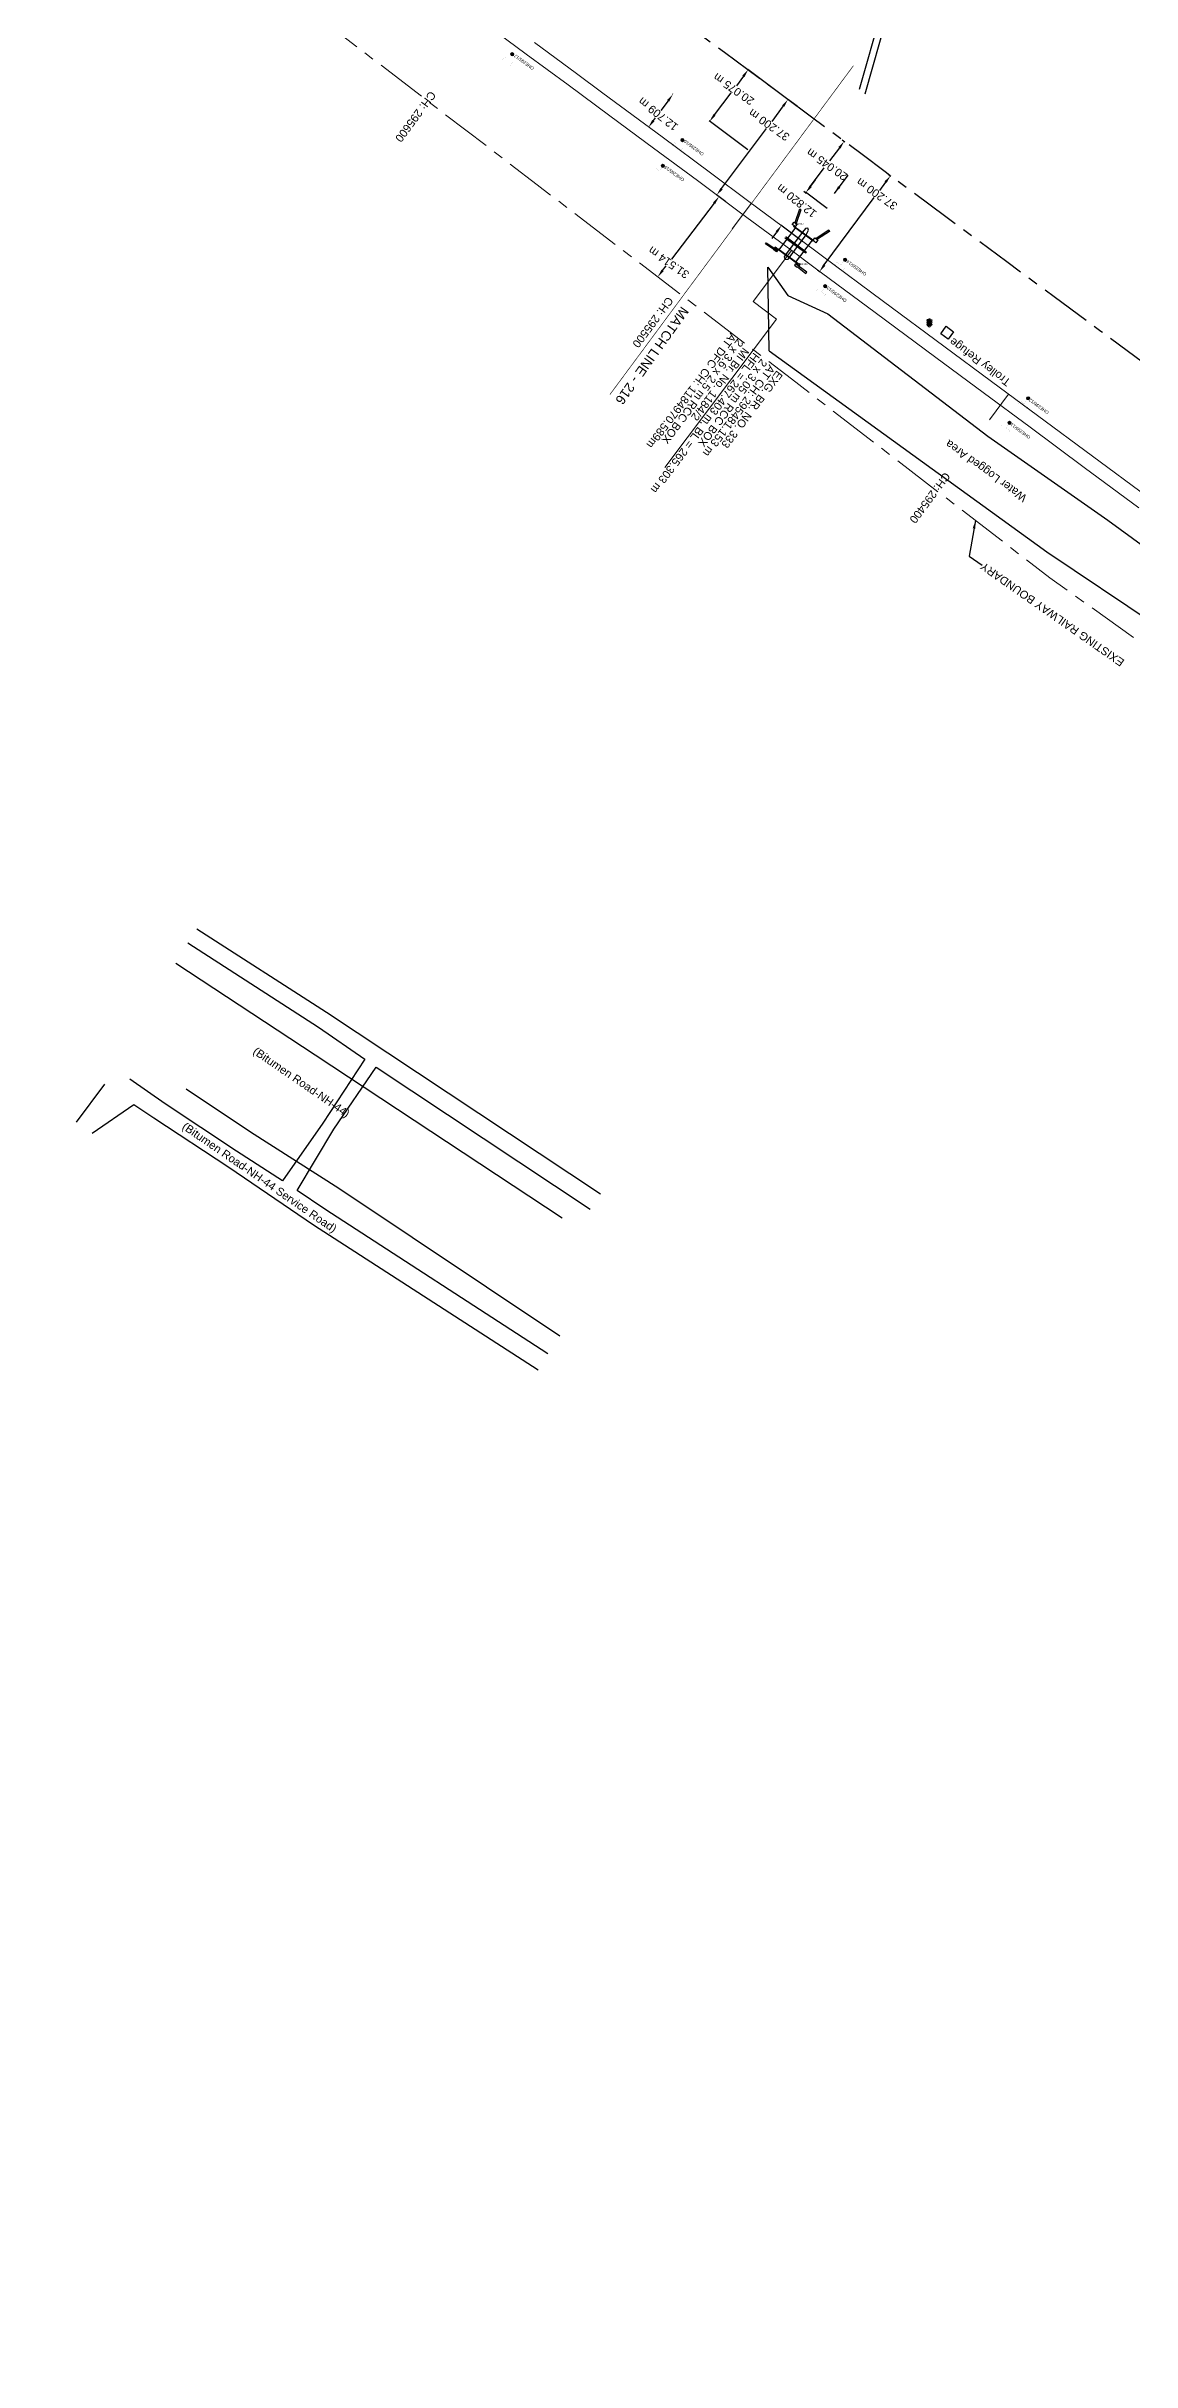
# Model space of a CAD drawing. Header units: metres. Extents: x 646303 to 662875, y 3366650 to 3378730.
# Drawn here: x 648197 to 648536, y 3376449 to 3377172 of the extents above; entities that cross this region are included whole.
import ezdxf
from ezdxf.enums import TextEntityAlignment as Align

# ---------------------------------------------------------------- set-up
doc = ezdxf.new("R2010")
doc.units = ezdxf.units.M
doc.header["$MEASUREMENT"] = 0
doc.header["$PDMODE"] = 3
doc.header["$PDSIZE"] = 0.5
doc.linetypes.add('CENTER', pattern=[50.8, 31.75, -6.35, 6.35, -6.35])
doc.linetypes.add('PHANTOM2', pattern=[1.25, 0.625, -0.125, 0.125, -0.125, 0.125, -0.125])
for name, color, linetype, lineweight in [('BOUNDARY DIMENTION', 10, 'Continuous', 0), ('BRIDGE DETAILS PLAN', 7, 'Continuous', 0), ('CANAL BOTTOM', 5, 'Continuous', 0), ('Existing Chainage', 7, 'Continuous', 0), ('Existing IR Track', 143, 'Continuous', 0), ('Existing Railway Boundary', 7, 'CENTER', 0), ('OHE MAST', 8, 'Continuous', 0), ('OHE MAST TEXT', 8, 'Continuous', 0)]:
    doc.layers.add(name, color=color, linetype=linetype, lineweight=lineweight)
for name, color, linetype in [('BRIDGE_PARAPET', 7, 'Continuous'), ('CART_TRACK', 34, 'Continuous'), ('CULVERT_PARAPET', 7, 'Continuous'), ('DFCC Boundary', 6, 'CENTER'), ('Dimension', 10, 'Continuous'), ('MATCH LINE', 7, 'Continuous'), ('PIER_OR_ABUTMENT', 7, 'Continuous'), ('RETAINING_WALL', 7, 'Continuous'), ('SFL_SOFFIT_LVL', 251, 'Continuous'), ('SIGN_BOARD', 251, 'Continuous'), ('SUB_ROAD_EDGE', 34, 'Continuous'), ('TOPO_TEXT', 251, 'Continuous'), ('TROLLEY_STAND', 7, 'Continuous'), ('WATER_LOGGED_AREA', 5, 'Continuous'), ('WING_WALL', 7, 'Continuous')]:
    doc.layers.add(name, color=color, linetype=linetype)
doc.styles.get("Standard").update_dxf_attribs({"font": 'arial.ttf'})
doc.styles.add('Style-Arial', font='arial.ttf')
doc.dimstyles.new('DIM', dxfattribs={"dimtxt": 2.5, "dimasz": 2.5, "dimexe": 0.18, "dimexo": 0.0625, "dimgap": 0.09, "dimtad": 0, "dimtih": 1, "dimtoh": 1, "dimdec": 3, "dimzin": 0, "dimdsep": 46, "dimtxsty": 'Standard', "dimcen": 0.09, "dimadec": 0, "dimazin": 0, "dimtfac": 1, "dimtdec": 3, "dimtofl": 0, "dimtmove": 0, "dimatfit": 3, "dimfxl": 1, "dimtolj": 1, "dimtzin": 0, "dimarcsym": 0})
doc.dimstyles.new('ISO-25', dxfattribs={"dimtxt": 2.5, "dimasz": 2.5, "dimexe": 1.25, "dimexo": 0.625, "dimtad": 1, "dimtxsty": 'Standard', "dimcen": 2.5, "dimadec": 0, "dimazin": 0, "dimtfac": 1, "dimtmove": 0, "dimatfit": 3, "dimfxl": 1, "dimarcsym": 0})

# ---------------------------------------------------------------- blocks, each defined once
blk = doc.blocks.new('SIG')
for color, points in [(1, [(-0.22, 0.42, 0.180295), (-0.01, 0.33, -0.00255), (0.01, 0.33, -0.00255), (0.02, 0.33, 0.180295), (0.23, 0.42, -0.002654), (0.25, 0.44, 0.184495), (0.33, 0.65, 1.000001), (-0.32, 0.65, 0.184495), (-0.24, 0.44, -0.002654)]), (2, [(0.23, -0.23, -0.002654), (0.25, -0.21, 0.184495), (0.33, 0.01, 1.000001), (-0.32, 0.01, 0.184495), (-0.24, -0.21, -0.002654), (-0.22, -0.23, 0.180295), (-0.01, -0.32, -0.00255), (0.01, -0.32, -0.00255), (0.02, -0.32, 0.180295)]), (3, [(0.23, -0.88, -0.002654), (0.25, -0.86, 0.184495), (0.33, -0.64, 1.000001), (-0.32, -0.64, 0.184495), (-0.24, -0.86, -0.002654), (-0.22, -0.88, 0.395599)])]:
    blk.add_hatch(color=color).paths.add_polyline_path(points)
for p, q in [((-0.31, 0.98), (-0.32, -0.9)), ((0.33, -0.9), (0.32, 0.98))]:
    blk.add_line(p, q)
for points in [[(-0.31, 0.98), (-0.81, 0.98, 0.198758), (-0.42, 0.41, 0.003814), (-0.31, 0.39, 0.003814)], [(-0.31, 0.33), (-0.81, 0.33, 0.198758), (-0.42, -0.23, 0.003727), (-0.32, -0.26, 0.003727)], [(0.32, 0.98), (0.82, 0.98, -0.198758), (0.44, 0.41, -0.003814), (0.32, 0.39, -0.003814)], [(0.32, 0.33), (0.82, 0.33, -0.198758), (0.44, -0.23, -0.003727), (0.33, -0.26, -0.003727)], [(-0.32, -0.32), (-0.81, -0.32, 0.198758), (-0.42, -0.88, 0.003639), (-0.32, -0.9)], [(0.33, -0.32), (0.82, -0.32, -0.198758), (0.44, -0.88, -0.003639), (0.33, -0.9)]]:
    blk.add_lwpolyline(points, format="xyb")
for centre, radius, start, end in [((0.01, 0.91), 0.324, 12.40488, 167.59512), ((0.01, 0.81), 0.357, 27.75781, 152.24219), ((0.01, -0.9), 0.324, 181.45715, 358.54285)]:
    blk.add_arc(centre, radius, start, end)
blk = doc.blocks.new('OHE MAST')
h = blk.add_hatch(color=256)
edge = h.paths.add_edge_path()
edge.add_arc((0, 0), 0.514, 0, 360)
at = {"const_width": 0.01, "flags": 128}
for points in [[(1.5, 3.5), (1.5, 2), (-1.5, 2), (-1.5, 3.5)], [(0, 2), (0, 0)]]:
    blk.add_lwpolyline(points, dxfattribs=at)
blk.add_circle((0, 0), 0.514)
blk = doc.blocks.new('*D7263')
at = {"layer": 'Defpoints', "color": 0, "transparency": 16777216}
for p in [(648440.49, 3377121.3), (648426.16, 3377115.99), (648432.84, 3377111.01)]:
    blk.add_point(p, dxfattribs=at)
at = {"layer": 'Dimension', "color": 0, "lineweight": -2, "transparency": 16777216}
for p, q in [((648435.31, 3377128.28), (648436.8, 3377130.28)), ((648440.44, 3377121.33), (648433.67, 3377126.38)), ((648424.66, 3377113.98), (648423.17, 3377111.98)), ((648432.79, 3377111.05), (648426.01, 3377116.1))]:
    blk.add_line(p, q, dxfattribs=at)
at = {"layer": 'Dimension', "color": 0, "transparency": 16777216}
for points in [[(648434.97, 3377128.52), (648435.64, 3377128.03), (648433.81, 3377126.27)], [(648424.33, 3377114.23), (648425, 3377113.74), (648426.16, 3377115.99)]]:
    blk.add_solid(points, dxfattribs=at)
at = {"layer": 'Dimension', "color": 0, "lineweight": 0, "transparency": 16777216, "insert": (648430.91, 3377123.72), "char_height": 2.5, "attachment_point": 5, "rotation": 142}
blk.add_mtext('\\A1;12.820 m', dxfattribs=at)
blk = doc.blocks.new('*D7264')
at = {"layer": 'Defpoints', "color": 0, "transparency": 16777216}
for p in [(648392.27, 3377156.99), (648384.71, 3377146.77), (648384.71, 3377146.77)]:
    blk.add_point(p, dxfattribs=at)
at = {"layer": 'Dimension', "color": 0, "lineweight": -2, "transparency": 16777216}
for p, q in [((648390.78, 3377154.98), (648388.5, 3377151.9)), ((648392.22, 3377157.03), (648392.12, 3377157.1)), ((648384.66, 3377146.81), (648384.56, 3377146.88)), ((648386.19, 3377148.78), (648386.87, 3377149.7))]:
    blk.add_line(p, q, dxfattribs=at)
at = {"layer": 'Dimension', "color": 0, "transparency": 16777216}
for points in [[(648390.44, 3377155.23), (648391.11, 3377154.74), (648392.26, 3377156.99)], [(648385.86, 3377149.03), (648386.53, 3377148.54), (648384.71, 3377146.77)]]:
    blk.add_solid(points, dxfattribs=at)
at = {"layer": 'Dimension', "color": 0, "lineweight": 0, "transparency": 16777216, "insert": (648387.68, 3377150.8), "char_height": 2.5, "attachment_point": 5, "rotation": 142}
blk.add_mtext('\\A1;12.709 m', dxfattribs=at)
blk = doc.blocks.new('*D7325')
at = {"layer": 'Defpoints', "color": 0, "linetype": 'ByBlock', "ltscale": 0.5, "transparency": 16777216}
for p in [(648406.68, 3377125.01), (648387.55, 3377099.97), (648387.55, 3377099.97)]:
    blk.add_point(p, dxfattribs=at)
at = {"layer": 'Existing Railway Boundary', "color": 0, "linetype": 'ByBlock', "lineweight": -2, "ltscale": 0.5, "transparency": 16777216}
for p, q in [((648405.16, 3377123.03), (648391.8, 3377105.53)), ((648406.73, 3377124.97), (648406.82, 3377124.9)), ((648387.6, 3377099.93), (648387.69, 3377099.86)), ((648389.07, 3377101.95), (648390.14, 3377103.36))]:
    blk.add_line(p, q, dxfattribs=at)
at = {"layer": 'Existing Railway Boundary', "color": 0, "linetype": 'ByBlock', "ltscale": 0.5, "transparency": 16777216}
for points in [[(648404.83, 3377123.28), (648405.49, 3377122.77), (648406.68, 3377125.01)], [(648388.74, 3377102.21), (648389.4, 3377101.7), (648387.55, 3377099.97)]]:
    blk.add_solid(points, dxfattribs=at)
at = {"layer": 'Existing Railway Boundary', "color": 0, "linetype": 'ByBlock', "ltscale": 0.5, "transparency": 16777216, "insert": (648390.97, 3377104.45), "char_height": 2.5, "attachment_point": 5, "rotation": 145}
blk.add_mtext('\\A1;31.514 m', dxfattribs=at)
blk = doc.blocks.new('*D7110')
at = {"layer": 'BOUNDARY DIMENTION', "color": 0, "lineweight": -2, "transparency": 16777216}
for p, q in [((648445.16, 3377142.78), (648445.94, 3377142.2)), ((648444.29, 3377140.31), (648441.21, 3377136.18)), ((648435.29, 3377128.26), (648439.57, 3377133.99)), ((648433.15, 3377126.73), (648433.93, 3377126.15))]:
    blk.add_line(p, q, dxfattribs=at)
at = {"layer": 'BOUNDARY DIMENTION', "color": 0, "transparency": 16777216}
for points in [[(648443.96, 3377140.56), (648444.63, 3377140.06), (648445.79, 3377142.31)], [(648434.95, 3377128.5), (648435.62, 3377128.01), (648433.79, 3377126.25)]]:
    blk.add_solid(points, dxfattribs=at)
at = {"layer": 'Defpoints', "color": 0, "transparency": 16777216}
for p in [(648445.11, 3377142.82), (648445.79, 3377142.31), (648433.1, 3377126.77)]:
    blk.add_point(p, dxfattribs=at)
at = {"layer": 'BOUNDARY DIMENTION', "color": 0, "transparency": 16777216, "insert": (648440.39, 3377135.09), "char_height": 2.5, "attachment_point": 5, "rotation": 145}
blk.add_mtext('\\A1;20.045 m', dxfattribs=at)
blk = doc.blocks.new('*D7111')
at = {"layer": 'BOUNDARY DIMENTION', "color": 0, "lineweight": -2, "transparency": 16777216}
for p, q in [((648427.71, 3377155.74), (648415.64, 3377164.75)), ((648405.26, 3377150.57), (648410.45, 3377157.51)), ((648414.29, 3377162.64), (648412.09, 3377159.7)), ((648415.69, 3377139.66), (648403.62, 3377148.67))]:
    blk.add_line(p, q, dxfattribs=at)
at = {"layer": 'BOUNDARY DIMENTION', "color": 0, "transparency": 16777216}
for points in [[(648413.96, 3377162.89), (648414.62, 3377162.39), (648415.79, 3377164.65)], [(648404.93, 3377150.82), (648405.6, 3377150.32), (648403.77, 3377148.57)]]:
    blk.add_solid(points, dxfattribs=at)
at = {"layer": 'Defpoints', "color": 0, "transparency": 16777216}
for p in [(648415.79, 3377164.65), (648427.76, 3377155.7), (648415.74, 3377139.62)]:
    blk.add_point(p, dxfattribs=at)
at = {"layer": 'BOUNDARY DIMENTION', "color": 0, "transparency": 16777216, "insert": (648411.27, 3377158.61), "char_height": 2.5, "attachment_point": 5, "rotation": 145}
blk.add_mtext('\\A1;20.075 m', dxfattribs=at)
blk = doc.blocks.new('*D7022')
at = {"layer": 'Defpoints', "color": 0, "linetype": 'Continuous', "ltscale": 0.5, "transparency": 16777216}
for p in [(648428.21, 3377155.36), (648431.09, 3377153.22), (648408.86, 3377123.38)]:
    blk.add_point(p, dxfattribs=at)
at = {"layer": 'DFCC Boundary', "color": 0, "linetype": 'Continuous', "lineweight": -2, "ltscale": 0.5, "transparency": 16777216}
for p, q in [((648426.72, 3377153.35), (648423.14, 3377148.54)), ((648431.04, 3377153.26), (648428.07, 3377155.46)), ((648407.49, 3377127.53), (648421.5, 3377146.35)), ((648408.81, 3377123.42), (648405.85, 3377125.63))]:
    blk.add_line(p, q, dxfattribs=at)
at = {"layer": 'DFCC Boundary', "color": 0, "linetype": 'Continuous', "ltscale": 0.5, "transparency": 16777216}
for points in [[(648426.39, 3377153.6), (648427.06, 3377153.1), (648428.21, 3377155.36)], [(648407.15, 3377127.78), (648407.82, 3377127.28), (648405.99, 3377125.52)]]:
    blk.add_solid(points, dxfattribs=at)
at = {"layer": 'DFCC Boundary', "color": 0, "linetype": 'Continuous', "ltscale": 0.5, "transparency": 16777216, "insert": (648422.32, 3377147.44), "char_height": 2.5, "attachment_point": 5, "rotation": 145}
blk.add_mtext('\\A1;37.200 m', dxfattribs=at)
blk = doc.blocks.new('*D7023')
at = {"layer": 'Defpoints', "color": 0, "linetype": 'Continuous', "ltscale": 0.5, "transparency": 16777216}
for p in [(648459.48, 3377132.1), (648460.21, 3377131.56), (648437.35, 3377102.2)]:
    blk.add_point(p, dxfattribs=at)
at = {"layer": 'DFCC Boundary', "color": 0, "linetype": 'Continuous', "lineweight": -2, "ltscale": 0.5, "transparency": 16777216}
for p, q in [((648458.72, 3377129.55), (648456.81, 3377126.97)), ((648459.53, 3377132.06), (648460.35, 3377131.45)), ((648439.56, 3377103.67), (648455.18, 3377124.77)), ((648437.4, 3377102.16), (648438.22, 3377101.55))]:
    blk.add_line(p, q, dxfattribs=at)
at = {"layer": 'DFCC Boundary', "color": 0, "linetype": 'Continuous', "ltscale": 0.5, "transparency": 16777216}
for points in [[(648458.38, 3377129.8), (648459.05, 3377129.3), (648460.21, 3377131.56)], [(648439.23, 3377103.92), (648439.9, 3377103.42), (648438.08, 3377101.66)]]:
    blk.add_solid(points, dxfattribs=at)
at = {"layer": 'DFCC Boundary', "color": 0, "linetype": 'Continuous', "ltscale": 0.5, "transparency": 16777216, "insert": (648455.99, 3377125.87), "char_height": 2.5, "attachment_point": 5, "rotation": 145}
blk.add_mtext('\\A1;37.200 m', dxfattribs=at)

msp = doc.modelspace()

# ---------------------------------------------------------------- linework, layer by layer
at = {"layer": 'BRIDGE DETAILS PLAN', "color": 7, "linetype": 'Continuous', "lineweight": 0, "flags": 128}
msp.add_lwpolyline([(648429.3164, 3377108.2241), (648417.3134, 3377092.2577), (648424.617, 3377086.767), (648389.7429, 3377040.3774)], dxfattribs=at)
at = {"layer": 'CART_TRACK', "linetype": 'Continuous'}
for points in [[(648478.688, 3377279.189, 266.688), (648466.956, 3377227.164, 266.558), (648457.243, 3377182.264, 266.61), (648450.467, 3377158.465, 266.441)], [(648452.356, 3377157.188, 266.516), (648459.345, 3377181.719, 266.561), (648469.686, 3377225.83, 266.688), (648481.841, 3377278.246, 266.591)]]:
    msp.add_polyline3d(points, dxfattribs=at)
at = {"layer": 'CULVERT_PARAPET', "linetype": 'Continuous'}
for points in [[(648430.053, 3377115.853, 268.64), (648436.25, 3377111.307, 268.635), (648436.117, 3377111.162, 268.634), (648429.92, 3377115.708, 268.634)], [(648425.114, 3377108.772, 268.699), (648431.311, 3377104.226, 268.694), (648431.178, 3377104.081, 268.693), (648424.981, 3377108.627, 268.693)], [(648427.35, 3377112.098, 268.67), (648427.449, 3377112.226, 268.675), (648433.892, 3377107.533, 268.668), (648433.7929, 3377107.4049, 268.668)], [(648427.557, 3377112.39, 268.594), (648427.629, 3377112.465, 268.622), (648433.881, 3377107.747, 268.626), (648433.8064, 3377107.6693, 268.626)]]:
    msp.add_polyline3d(points, close=True, dxfattribs=at)
at = {"layer": 'DFCC Boundary', "ltscale": 0.5, "flags": 128}
msp.add_lwpolyline([(655695.597, 3371812.1897), (655640.8822, 3371912.823), (655580.0449, 3371996.7158), (655509.7792, 3372062.0857), (655426.9534, 3372113.9756), (655342.6069, 3372167.9462), (655257.8854, 3372221.2222), (655173.2688, 3372275.363), (655087.3459, 3372327.2788), (655002.8598, 3372380.6107), (654914.5097, 3372429.9473), (654741.1355, 3372529.4419), (654650.033, 3372576.4159), (654568.6995, 3372626.155), (654571.9877, 3372630.6369), (654391.4686, 3372756.327), (654377.1337, 3372736.8494), (654004.4289, 3373016.6995), (654007.7887, 3373020.6424), (653690.5739, 3373253.6486), (653690.5425, 3373253.6059), (653433.8132, 3373453.1485), (653440.7668, 3373462.5592), (653208.8394, 3373636.5534), (653216.1698, 3373646.5105), (653142.1983, 3373700.8896), (653053.6963, 3373771.1122), (652994.4341, 3373810.5255), (652929.3691, 3373859.5713), (652860.9168, 3373902.1103), (652749.6028, 3373984.4705), (652631.2396, 3374070.7175), (652636.2281, 3374078.1704), (652537.912, 3374145.7283), (652392.904, 3374241.2711), (652388.7719, 3374235.6812), (652308.569, 3374304.8076), (652315.9256, 3374314.7669), (652103.9815, 3374448.7876), (652083.1937, 3374464.1943), (652072.7494, 3374471.9329), (652052.3219, 3374487.0684), (652038.1897, 3374497.5387), (652024.0173, 3374508.0388), (652009.8347, 3374518.5254), (651995.6683, 3374529), (651981.7515, 3374539.2836), (651967.8828, 3374549.5317), (651954.6903, 3374559.2866), (651941.4997, 3374569.04), (651923.9377, 3374582.0168), (651906.3215, 3374595.0337), (651892.0868, 3374605.5547), (651877.7985, 3374616.1153), (651861.6288, 3374628.0564), (651845.5071, 3374639.9619), (651829.5757, 3374651.7544), (651824.7911, 3374655.296), (651813.6747, 3374663.5244), (651797.4592, 3374675.4968), (651792.6217, 3374679.0685), (651809.3453, 3374701.6999), (651798.0335, 3374710.0518), (651782.3495, 3374721.6444), (651766.6655, 3374733.2369), (651750.5163, 3374745.1875), (651734.3118, 3374757.179), (651717.3274, 3374769.6994), (651700.4625, 3374782.1317), (651684.6001, 3374793.8578), (651668.5938, 3374805.6902), (651652.6806, 3374817.4203), (651636.8173, 3374829.1137), (651620.9269, 3374840.8662), (651604.9647, 3374852.6718), (651588.7459, 3374864.6312), (651572.5882, 3374876.5455), (651556.6943, 3374888.2868), (651540.8409, 3374899.9983), (651524.5553, 3374912.0488), (651508.2568, 3374924.109), (651492.7938, 3374935.5157), (651477.3997, 3374946.8715), (651461.3291, 3374958.7436), (651445.2311, 3374970.6359), (651429.3555, 3374982.3615), (651413.4375, 3374994.1184), (651396.6322, 3375006.522), (651379.7761, 3375018.963), (651363.6644, 3375030.8565), (651352.7728, 3375038.8965), (651331.6522, 3375054.4784), (651315.7738, 3375066.1947), (651299.7306, 3375078.0412), (651283.6239, 3375089.9346), (651273.9044, 3375097.1057), (651264.2377, 3375104.2378), (651243.4187, 3375119.6324), (651222.5077, 3375135.095), (651201.5462, 3375150.5784), (651180.4926, 3375166.1298), (651161.7365, 3375179.9701), (651143.0969, 3375193.7244), (651126.6442, 3375205.9373), (651110.0563, 3375218.2505), (651088.7204, 3375233.9244), (651067.5473, 3375249.4788), (651049.4448, 3375262.8672), (651031.0656, 3375276.4601), (651013.3004, 3375289.5618), (650995.6557, 3375302.5748), (650975.556, 3375317.4171), (650955.4878, 3375332.2363), (650948.8014, 3375337.1771), (650951.4372, 3375340.7501), (650937.0874, 3375351.3535), (650916.0918, 3375366.8677), (650897.9224, 3375380.2929), (650879.805, 3375393.6796), (650866.8386, 3375403.2309), (650853.9116, 3375412.7532), (650835.5886, 3375426.289), (650817.2946, 3375439.8035), (650797.968, 3375454.1206), (650778.7222, 3375468.3781), (650760.7655, 3375481.6337), (650742.8011, 3375494.8949), (650723.0807, 3375509.4255), (650703.3693, 3375523.9495), (650688.6613, 3375534.8372), (650673.8463, 3375545.804), (650653.7938, 3375560.6295), (650633.6894, 3375575.4932), (650612.6421, 3375591.0542), (650592.0153, 3375606.3042), (650570.0328, 3375622.5591), (650548.5001, 3375638.4814), (650530.5234, 3375651.793), (650512.3606, 3375665.2423), (650494.7465, 3375678.2665), (650476.9008, 3375691.462), (650459.2976, 3375704.4721), (650441.3132, 3375717.7633), (650427.1261, 3375728.1319), (650413.8099, 3375737.864), (650402.677, 3375746.2697), (650389.8486, 3375755.6668), (650377.7322, 3375764.5425), (650360.7275, 3375777.1141), (650343.7744, 3375789.6482), (650325.0342, 3375803.5254), (650306.3109, 3375817.39), (650287.6225, 3375831.2124), (650268.717, 3375845.1957), (650250.337, 3375858.8009), (650231.8256, 3375872.5033), (650215.4559, 3375884.6355), (650199.261, 3375896.6381), (650189.9351, 3375903.5429), (650184.6476, 3375907.4517), (650170.3331, 3375918.0338), (650153.2211, 3375930.7288), (650135.9365, 3375943.5518), (650119.2313, 3375955.9159), (650102.3769, 3375968.3905), (650085.2738, 3375981.0461), (650068.2078, 3375993.6742), (650052.7787, 3376005.1011), (650037.4384, 3376016.4621), (650022.1728, 3376027.766), (650006.9632, 3376039.0283), (649974.7512, 3376062.8762), (649961.4537, 3376072.7117), (649948.2091, 3376082.508), (649944.476, 3376085.2722), (649918.728, 3376050.5341), (649909.4316, 3376057.4177), (649896.4092, 3376067.0604), (649893.7832, 3376069.0128), (649891.1645, 3376070.9437), (649888.4639, 3376072.9569), (649875.744, 3376082.3694), (649867.5551, 3376088.4016), (649853.4118, 3376098.8745), (649839.2513, 3376109.3603), (649829.0749, 3376116.9005), (649827.2194, 3376118.2675), (649818.0867, 3376125.0366), (649808.8566, 3376131.8779), (649793.2502, 3376143.4201), (649777.6288, 3376154.9733), (649763.6321, 3376165.3144), (649749.5741, 3376175.7007), (649733.9228, 3376187.2754), (649718.3343, 3376198.8036), (649705.3241, 3376208.4391), (649692.3703, 3376218.0327), (649678.0208, 3376228.6769), (649663.5747, 3376239.3366), (649646.4625, 3376252.0623), (649634.6272, 3376260.744), (649624.9192, 3376267.9946), (649615.0208, 3376275.3876), (649599.9831, 3376286.4834), (649588.9857, 3376294.598), (649590.032, 3376296.0132), (649586.1685, 3376298.8639), (649569.3593, 3376311.3207), (649552.641, 3376323.7102), (649537.2353, 3376335.0739), (649521.9792, 3376346.327), (649506.2408, 3376358.0035), (649490.3575, 3376369.7875), (649475.7578, 3376380.5673), (649461.1933, 3376391.3211), (649445.4753, 3376402.9572), (649429.8494, 3376414.5253), (649414.4906, 3376425.9209), (649378.3483, 3376452.6365), (649368.4603, 3376459.9984), (649352.6509, 3376471.6682), (649336.6992, 3376483.4434), (649322.3941, 3376494.1037), (649307.6557, 3376505.0862), (649290.8736, 3376517.4208), (649273.972, 3376529.8435), (649258.1992, 3376541.4854), (649242.2966, 3376553.2232), (649226.5432, 3376564.8634), (649210.8826, 3376576.435), (649195.2207, 3376588.0769), (649179.5326, 3376599.7383), (649164.9134, 3376610.5118), (649150.5177, 3376621.1205), (649135.415, 3376632.3287), (649120.2337, 3376643.5954), (649107.8929, 3376652.6743), (649095.5927, 3376661.7234), (649079.5687, 3376673.5769), (649063.4846, 3376685.4748), (649046.5651, 3376697.9756), (649029.6506, 3376710.4727), (649013.3465, 3376722.5351), (648996.9805, 3376734.6431), (648980.3936, 3376746.8979), (648963.6626, 3376759.259), (648946.7453, 3376771.7643), (648929.6945, 3376784.3682), (648913.5118, 3376796.3614), (648897.2206, 3376808.435), (648876.2496, 3376823.9678), (648855.1325, 3376839.6089), (648839.3985, 3376851.2044), (648823.6596, 3376862.8037), (648806.187, 3376875.7235), (648788.7814, 3376888.5937), (648772.4766, 3376900.6763), (648756.1277, 3376912.7915), (648748.6058, 3376918.3049), (648733.321, 3376929.6306), (648718.1841, 3376940.8501), (648694.1574, 3376958.9078), (648686.9154, 3376964.1595), (648685.9321, 3376964.8321), (648667.95, 3376978.2197), (648649.3198, 3376992.1471), (648633.5557, 3377003.8368), (648617.684, 3377015.6038), (648613.3865, 3377018.7718), (648613.1308, 3377018.4261), (648605.39, 3377024.1325), (648593.439, 3377032.9404), (648576.5994, 3377045.3816), (648559.8787, 3377057.7351), (648542.9247, 3377070.3132), (648525.9483, 3377082.908), (648511.3109, 3377093.7409), (648496.5572, 3377104.6599), (648477.562, 3377118.7172), (648458.5464, 3377132.7896), (648451.3349, 3377138.2101), (648435.5918, 3377149.862), (648422.1096, 3377159.9046), (648408.3664, 3377170.0637), (648394.6863, 3377180.1761), (648381.6588, 3377189.818), (648368.6059, 3377199.4787), (648354.1188, 3377210.196), (648339.6473, 3377220.9017), (648325.8166, 3377231.1386), (648311.9735, 3377241.3853), (648297.2469, 3377252.2824), (648283.6168, 3377262.3688), (648282.6002, 3377260.9951), (648281.5015, 3377261.8082), (648268.446, 3377271.4578), (648255.3849, 3377281.1115), (648243.3023, 3377290.0413), (648231.5826, 3377298.7116), (648230.1246, 3377299.843), (648216.137, 3377310.1827), (648202.3989, 3377320.3379), (648187.9045, 3377331.0225), (648173.4524, 3377341.7035), (648159.964, 3377351.7009), (648146.3755, 3377361.7726), (648132.3698, 3377372.1252), (648118.3132, 3377382.5155), (648104.5683, 3377392.6752), (648090.8453, 3377402.8186), (648079.0331, 3377411.5788), (648067.1746, 3377420.3734), (648052.1864, 3377431.461), (648037.1291, 3377442.5999), (648023.4384, 3377452.7367), (648009.6421, 3377462.9518), (647998.5681, 3377471.1475), (647977.6651, 3377486.6371), (647970.8013, 3377491.7424), (647954.3046, 3377504.0127), (647940.5645, 3377514.1537), (647927.1436, 3377524.0583), (647912.5029, 3377534.9198), (647897.7662, 3377545.8524), (647883.3488, 3377556.5286), (647868.9785, 3377567.1699), (647855.3948, 3377577.2425), (647841.7032, 3377587.3948), (647828.8284, 3377596.8277), (647815.9828, 3377606.2395), (647798.869, 3377618.9232), (647787.996, 3377626.9816), (647769.1212, 3377640.9619), (647756.6675, 3377650.183), (647742.624, 3377660.5991), (647728.5049, 3377671.0713), (647713.635, 3377682.0926), (647698.699, 3377693.1628), (647681.9918, 3377705.517), (647665.4025, 3377717.7839), (647652.0515, 3377727.6811), (647638.8028, 3377737.5025), (647625.2604, 3377747.546), (647611.724, 3377757.585), (647601.846, 3377764.9047), (647586.5632, 3377776.2354), (647574.9107, 3377784.8659), (647552.1318, 3377801.7377), (647544.5766, 3377807.3492), (647531.2096, 3377817.2774), (647518.7824, 3377826.4783), (647506.3678, 3377835.6698), (647493.0662, 3377845.5438), (647479.7149, 3377855.4547), (647466.3541, 3377865.3556), (647452.9886, 3377875.26), (647440.1702, 3377884.755), (647427.3392, 3377894.2595), (647421.9004, 3377898.2902), (647422.4016, 3377898.9655), (647413.1507, 3377905.8213), (647398.5546, 3377916.6386), (647385.2867, 3377926.4568), (647372.1159, 3377936.2032), (647357.4127, 3377947.1112), (647351.2811, 3377951.6601), (647330.0092, 3377967.4105), (647317.4471, 3377976.6964), (647304.414, 3377986.3606), (647291.335, 3377996.0589), (647278.7541, 3378005.3917), (647266.0777, 3378014.7954), (647252.9457, 3378024.4462), (647239.9839, 3378033.9719), (647225.7512, 3378044.5255), (647211.5179, 3378055.0796), (647196.511, 3378066.208), (647181.4966, 3378077.3419), (647167.7872, 3378087.5064), (647154.0498, 3378097.6917), (647140.7668, 3378107.5414), (647127.4862, 3378117.3893), (647113.2521, 3378127.9375), (647099.0375, 3378138.4713), (647085.0268, 3378148.8592), (647070.9977, 3378159.2608), (647056.5444, 3378169.9697), (647042.0873, 3378180.6814), (647027.5624, 3378191.4464), (647013.0728, 3378202.1851), (646999.864, 3378211.9684), (646986.6741, 3378221.7376), (646973.6148, 3378231.4185), (646960.4875, 3378241.1499), (646945.7953, 3378252.0414), (646931.0256, 3378262.9902), (646930.6274, 3378263.2852), (646951.9475, 3378292.0562)], dxfattribs=at)
at = {"layer": 'Existing Chainage', "color": 0, "linetype": 'Continuous', "lineweight": 13, "flags": 128}
for points in [[(648410.8386, 3377114.9375), (648416.8148, 3377122.9552)], [(648491.1508, 3377055.312), (648497.1059, 3377063.3455)]]:
    msp.add_lwpolyline(points, dxfattribs=at)
at = {"layer": 'Existing IR Track', "flags": 128}
for points in [[(648331.9949, 3377180.2899), (648346.482, 3377169.5727), (648359.5283, 3377159.9168), (648372.5558, 3377150.2749), (648386.2535, 3377140.1494), (648399.942, 3377130.0308), (648413.4155, 3377119.9947), (648429.0936, 3377108.3909), (648436.3059, 3377102.9698), (648455.4329, 3377088.815), (648474.4281, 3377074.7576), (648489.1812, 3377063.8391), (648503.801, 3377053.0192), (648520.76, 3377040.4374), (648537.7437, 3377027.8372)], [(648349.0598, 3377173.1481), (648362.1568, 3377163.4534), (648370.3886, 3377157.3601), (648388.8836, 3377143.6873), (648404.0367, 3377132.4797), (648416.0438, 3377123.5299), (648431.5842, 3377111.9467), (648438.974, 3377106.4428), (648458.0326, 3377092.3125), (648476.9109, 3377078.3157), (648491.7592, 3377067.3089), (648506.1391, 3377056.6583), (648523.3493, 3377043.9192), (648540.4613, 3377031.247)]]:
    msp.add_lwpolyline(points, dxfattribs=at)
at = {"layer": 'Existing Railway Boundary', "ltscale": 0.5, "flags": 128}
msp.add_lwpolyline([(646392.1468, 3378591.2261), (646396.278, 3378587.827), (646429.651, 3378563.418), (646508.624, 3378505.748), (646567.005, 3378462.112), (646623.834, 3378415.482), (646669.109, 3378384.322), (646783.715, 3378301.571), (646838.51, 3378262.658), (646952.965, 3378175.311), (647008.322, 3378137.109), (647042.48, 3378108.182), (647061.492, 3378093.308), (647116.071, 3378054.446), (647172.63, 3378010.839), (647203.302, 3377988.485), (647278.805, 3377934.138), (647286.816, 3377929.324), (647322.757, 3377901.879), (647327.453, 3377897.612), (647377.707, 3377860.589), (647378.814, 3377859.734), (647437.901, 3377816.941), (647606.644, 3377691.844), (647666.769, 3377648.092), (647794.937, 3377549.687), (647975.1074, 3377413.5011), (647977.8017, 3377417.0657), (648027.4338, 3377380.0062), (648110.3973, 3377319.5954), (648183.2081, 3377266.1501), (648191.8776, 3377258.0726), (648269.3864, 3377190.3732), (648349.8663, 3377128.7481), (648429.2911, 3377068.0894), (648510.0332, 3377005.89), (648593.7861, 3376946.3385), (648703.2639, 3376868.3893), (648785.9497, 3376807.1919), (648843.0976, 3376764.9217), (648884.3359, 3376734.4192), (648925.4213, 3376703.4942), (649003.8619, 3376641.5777), (649085.6243, 3376580.268), (649160.7342, 3376521.6531), (649159.399, 3376518.699), (649597.03, 3376195.673), (649628.576, 3376173.111), (649858.736, 3376011.074), (649859.639, 3376011.308), (649903.9096, 3375976.0332), (649983.9778, 3375912.8788), (650064.087, 3375849.8458), (650145.5828, 3375789.5147), (650203.6992, 3375747.6273), (650229.1146, 3375729.8999), (650311.1336, 3375670.8996), (650393.4676, 3375613.5658), (650474.1888, 3375553.4634), (650558.5306, 3375491.2802), (650640.5125, 3375430.4873), (650721.5874, 3375369.5602), (650805.2992, 3375310.9776), (650888.8131, 3375251.7425), (650970.5637, 3375191.0218), (650979.148, 3375182.473), (651022.914, 3375150.971), (651049.438, 3375131.658), (651080.6121, 3375108.7365), (651121.6394, 3375080.124), (651162.5065, 3375051.934), (651219.8827, 3375012.3945), (651276.5566, 3374969.1448), (651325.3169, 3374928.7321), (651378.6731, 3374889.2566), (651430.8267, 3374849.9676), (651482.8933, 3374810.1206), (651533.9278, 3374772.1437), (651588.1143, 3374733.5561), (651641.577, 3374695.4503), (651693.877, 3374656.8656), (651742.5416, 3374622.3281)], dxfattribs=at)
at = {"layer": 'MATCH LINE', "linetype": 'PHANTOM2', "ltscale": 15, "const_width": 0.2}
msp.add_lwpolyline([(648448.6526, 3377165.9386), (648372.6283, 3377063.2198)], dxfattribs=at)
at = {"layer": 'PIER_OR_ABUTMENT', "linetype": 'Continuous'}
msp.add_polyline3d([(648427.332, 3377106.72, 267.827), (648427.031, 3377106.223, 267.817), (648427.247, 3377105.41, 267.834), (648428.271, 3377105.442, 267.803), (648428.594, 3377105.892, 267.808), (648433.874, 3377113.086, 267.765), (648434.637, 3377114.576, 267.762), (648434.461, 3377115.175, 267.744), (648433.723, 3377115.108, 267.74), (648432.802, 3377113.952, 267.775)], close=True, dxfattribs=at)
at = {"layer": 'RETAINING_WALL', "linetype": 'Continuous'}
for points in [[(648430.751, 3377116.64, 268.131), (648430.454, 3377117, 268.077), (648431.94, 3377121.225, 266.488), (648432.239, 3377120.8626, 266.488)], [(648441.173, 3377114.118, 266.479), (648437.435, 3377111.7, 268.071), (648437.029, 3377112.046, 268.141), (648440.9988, 3377114.614, 268.141)], [(648424.084, 3377108.833, 268.255), (648424.905, 3377108.249, 268.255), (648424.611, 3377107.786, 268.232), (648423.755, 3377108.38, 268.243), (648423.806, 3377108.478, 268.236), (648421.195, 3377110.333, 268.246), (648421.449, 3377110.635, 268.246)], [(648430.283, 3377103.608, 268.27), (648431.072, 3377102.951, 268.241), (648431.206, 3377103.067, 268.264), (648433.797, 3377101.04, 268.257), (648434.094, 3377101.417, 268.274), (648431.444, 3377103.436, 268.29), (648430.591, 3377104.058, 268.258)]]:
    msp.add_polyline3d(points, close=True, dxfattribs=at)
at = {"layer": 'SFL_SOFFIT_LVL', "linetype": 'Continuous'}
for points in [[(648430.649, 3377115.54, 267.843), (648425.284, 3377108.344, 267.799)], [(648430.6, 3377104.451, 267.868), (648435.909, 3377111.441, 267.818)]]:
    msp.add_polyline3d(points, dxfattribs=at)
at = {"layer": 'SUB_ROAD_EDGE', "linetype": 'Continuous'}
for points in [[(648240.846, 3376891.895, 268.322), (648281.584, 3376865.547, 268.314), (648296.037, 3376855.51, 268.386), (648283.005, 3376835.48, 268.659), (648270.406, 3376817.514, 268.514), (648255.981, 3376826.754, 268.435), (648233.758, 3376841.527, 268.447), (648222.653, 3376849.272, 268.476)], [(648369.624, 3376813.329, 268.19), (648284.066, 3376870.074, 268.074), (648243.646, 3376896.195, 268.106)], [(648357.665, 3376805.896, 271.293), (648280.611, 3376856.774, 271.806), (648237.065, 3376885.454, 271.54)], [(648206.058, 3376835.806, 266.702), (648214.827, 3376847.7, 268.101)], [(648240.322, 3376846.22, 271.696), (648260.414, 3376832.84, 271.779), (648287.945, 3376815.205, 271.87), (648356.928, 3376769.059, 271.057)], [(648353.214, 3376763.467, 268.234), (648283.601, 3376808.651, 268.533), (648274.987, 3376814.49, 268.51), (648286.379, 3376833.621, 268.662), (648299.618, 3376853.008, 268.37), (648366.489, 3376808.634, 268.382)], [(648210.894, 3376832.435, 266.803), (648223.982, 3376841.334, 268.184), (648230.138, 3376837.195, 268.216), (648253.612, 3376821.835, 268.272), (648280.089, 3376803.748, 268.253), (648350.22, 3376758.464, 268.02)]]:
    msp.add_polyline3d(points, dxfattribs=at)
at = {"layer": 'TROLLEY_STAND', "linetype": 'Continuous'}
msp.add_polyline3d([(648479.908, 3377082.824, 268.623), (648478.213, 3377080.448, 268.739), (648475.919, 3377082.207, 268.744), (648477.6153, 3377084.5849, 268.744)], close=True, dxfattribs=at)
at = {"layer": 'WATER_LOGGED_AREA', "linetype": 'Continuous'}
for points in [[(648422.353, 3377076.803, 265.647), (648421.975, 3377103.018, 265.682), (648428.149, 3377094.184, 265.679), (648440.654, 3377088.383, 265.111), (648490.593, 3377050.167, 265.821), (648528.134, 3377023.961, 266.003), (648558.961, 3377001.427, 264.875), (648679.962, 3376908.452, 265.584), (648714.98, 3376883.058, 265.339), (648741.59, 3376862.043, 265.4), (648806.463, 3376815.648, 265.155), (648893.737, 3376754.186, 266.444), (648980.103, 3376690.883, 264.186), (649033.514, 3376650.518, 263.756), (649093.987, 3376606.366, 263.613), (649121.13, 3376586.323, 264.035), (649151.646, 3376536.12, 265.076), (649142.998, 3376530.691, 265.098), (649135.039, 3376511.32, 265.148)], [(648422.353, 3377076.803, 265.647), (648509.019, 3377014.068, 265.82), (648576.743, 3376968.639, 265.527), (648632.096, 3376927.372, 265.465), (648667.657, 3376898.848, 265.496), (648688.932, 3376883.675, 265.463), (648743.076, 3376842.499, 265.45), (648783.895, 3376814.779, 265.28), (649014.686, 3376642.074, 265.274), (649122.708, 3376551.449, 265.283)]]:
    msp.add_polyline3d(points, dxfattribs=at)
at = {"layer": 'WING_WALL', "linetype": 'Continuous'}
for points in [[(648430.454, 3377115.691, 268.642), (648429.498, 3377116.307, 268.64), (648430.126, 3377117.09, 268.639), (648431.082, 3377116.474, 268.639)], [(648424.002, 3377108.978, 268.398), (648424.946, 3377108.27, 268.327), (648425.144, 3377108.51, 268.33), (648424.1983, 3377109.2193, 268.33)], [(648436.034, 3377111.386, 268.614), (648436.638, 3377112.113, 268.637), (648437.511, 3377111.488, 268.628), (648436.87, 3377110.62, 268.606)], [(648431.221, 3377103.75, 268.615), (648431.583, 3377104.111, 268.615), (648431.95, 3377103.923, 268.611), (648431.583, 3377103.404, 268.633)]]:
    msp.add_polyline3d(points, close=True, dxfattribs=at)

# ---------------------------------------------------------------- block references
at = {"layer": 'OHE MAST', "color": 2, "rotation": 143.3908318566117}
for p in [(648342.114, 3377169.509), (648395.272, 3377142.689), (648389.152, 3377134.647), (648446.045, 3377105.289), (648439.873, 3377097.022), (648503.201, 3377062.009), (648497.44, 3377054.316)]:
    msp.add_blockref('OHE MAST', p, dxfattribs=at)
at = {"layer": 'SIGN_BOARD', "linetype": 'Continuous'}
msp.add_blockref('SIG', (648472.361, 3377085.551, 268.454), dxfattribs=at)

# ---------------------------------------------------------------- texts
at = {"layer": 'BRIDGE DETAILS PLAN', "color": 10}
for s, p in [('AT DFC CH: 1184970.589m', (648410.2368, 3377082.6228)), ('2 x 3.6 x 2.5 m RCC BOX', (648412.5049, 3377080.7863)), (' MI Br. No. 1184/2', (648414.8344, 3377078.8273))]:
    msp.add_text(s, height=2.5, rotation=233, dxfattribs=at).set_placement(p)
at = {"layer": 'BRIDGE DETAILS PLAN'}
for s, p in [('HFL = 267.403 m, BL = 265.303 m ', (648417.5537, 3377076.5)), ('2 x 3.05 m RCC BOX', (648419.928, 3377074.5737)), ('AT CH: 295481.153 m', (648422.3801, 3377072.7371)), ('EXG. BR. NO. 333', (648424.7708, 3377070.9006))]:
    msp.add_text(s, height=2.5, rotation=233, dxfattribs=at).set_placement(p)
at = {"layer": 'BRIDGE_PARAPET'}
for p in [(648430.341, 3377116.316, 268.76), (648431.597, 3377103.674, 268.72)]:
    msp.add_text('BRG333', height=0.5, dxfattribs=at).set_placement(p)
at = {"layer": 'Existing Chainage', "color": 0, "linetype": 'Continuous', "lineweight": 0, "char_height": 2.5, "attachment_point": 6, "line_spacing_factor": 0.6, "style": 'Style-Arial'}
for s, insert, rotation in [('CH: 295600', (648306.379, 3377142.531), 233.4975457), ('CH: 295500', (648380.4676, 3377078.2958), 233.3002165), ('CH: 295400', (648466.9957, 3377023.4262), 233.4510265)]:
    msp.add_mtext(s, dxfattribs=dict(at, insert=insert, rotation=rotation))
at = {"layer": 'Existing Railway Boundary', "linetype": 'Continuous', "ltscale": 5}
msp.add_text('EXISTING RAILWAY BOUNDARY', height=2.5, rotation=145, dxfattribs=at).set_placement((648533.4997, 3376980.0978))
at = {"layer": 'MATCH LINE', "linetype": 'Continuous'}
msp.add_text('MATCH LINE - 216', height=3, rotation=234.6931368, dxfattribs=at).set_placement((648394.9905, 3377090.9366))
at = {"layer": 'OHE MAST TEXT'}
for s, p in [('OHE295/17', (648345.7706, 3377167.0588)), ('OHE295/16', (648398.8194, 3377140.2937)), ('OHE295/15', (648392.6994, 3377132.2517)), ('OHE295/14', (648449.5899, 3377102.7621)), ('OHE295/13', (648443.4179, 3377094.4951)), ('OHE295/12', (648506.5577, 3377059.5103)), ('OHE295/11', (648500.7967, 3377051.8173))]:
    msp.add_text(s, height=1, rotation=144, dxfattribs=at).set_placement(p, align=Align.MIDDLE_CENTER)
at = {"layer": 'TOPO_TEXT'}
for s, rotation, p in [('Trolley Refuge', 143.4996274, (648498.0275, 3377067.5876)), ('(Bitumen Road-NH-44)', 325.3597677, (648260.8832, 3376857.4419)), ('(Bitumen Road-NH-44 Service Road)', 325.3597677, (648238.7742, 3376833.9402))]:
    msp.add_text(s, height=2.5, rotation=rotation, dxfattribs=at).set_placement(p)
at = {"layer": 'TOPO_TEXT', "color": 5}
msp.add_text('Water Logged Area', height=2.5, rotation=144.1003129, dxfattribs=at).set_placement((648503.0599, 3377031.4179))

# ---------------------------------------------------------------- dimensions: what is measured, and where the dimension line sits
at = {"layer": 'BOUNDARY DIMENTION'}
for base, p1, p2, picture, middle in [((648415.7866, 3377164.646), (648415.7378, 3377139.6189), (648427.757, 3377155.6979), '*D7111', (648411.2712, 3377158.6054)), ((648445.791, 3377142.3083), (648433.1048, 3377126.765), (648445.1062, 3377142.8202), '*D7110', (648440.3931, 3377135.0871))]:
    dim = msp.add_linear_dim(base=base, p1=p1, p2=p2, angle=53.2215409, dimstyle='DIM', override={"dimpost": ' m'}, dxfattribs=at)
    dim.commit()
    dim.dimension.update_dxf_attribs({"geometry": picture, "text_midpoint": middle, "dimtype": 129, "text_rotation": 145})
at = {"layer": 'DFCC Boundary', "linetype": 'Continuous', "ltscale": 0.5}
for base, p1, p2, angle, picture, middle in [((648428.2146, 3377155.3571), (648408.8643, 3377123.3848), (648431.0864, 3377153.218), 53.3184012, '*D7022', (648422.3209, 3377147.4448)), ((648460.2058, 3377131.5616), (648437.3519, 3377102.1957), (648459.481, 3377132.098), 53.4968433, '*D7023', (648455.9927, 3377125.8685))]:
    dim = msp.add_linear_dim(base=base, p1=p1, p2=p2, angle=angle, dimstyle='DIM', override={"dimpost": ' m', "dimtmove": 2}, dxfattribs=at)
    dim.commit()
    dim.dimension.update_dxf_attribs({"geometry": picture, "text_midpoint": middle, "dimtype": 129, "text_rotation": 145})
at = {"layer": 'Dimension', "color": 10, "lineweight": 0}
for base, p1, p2, angle, override, picture, middle in [((648384.7081, 3377146.7741), (648392.2664, 3377156.9909), (648384.7115, 3377146.7716), 233.5256379, {"dimpost": ' m'}, '*D7264', (648387.6832, 3377150.7984)), ((648426.1568, 3377115.9891), (648440.4938, 3377121.2962), (648432.836, 3377111.0144), 233.3213408, {"dimpost": ' m', "dimtmove": 2}, '*D7263', (648430.9136, 3377123.7214))]:
    dim = msp.add_linear_dim(base=base, p1=p1, p2=p2, angle=angle, dimstyle='DIM', override=override, dxfattribs=at)
    dim.commit()
    dim.dimension.update_dxf_attribs({"geometry": picture, "text_midpoint": middle, "dimtype": 129, "text_rotation": 142})
at = {"layer": 'Existing Railway Boundary', "linetype": 'ByBlock', "ltscale": 0.5}
dim = msp.add_linear_dim(base=(648387.551, 3377099.9673), p1=(648406.6788, 3377125.0127), p2=(648387.551, 3377099.9673), angle=232.6301636, dimstyle='DIM', override={"dimpost": ' m', "dimtmove": 2}, dxfattribs=at)
dim.commit()
dim.dimension.update_dxf_attribs({"geometry": '*D7325', "text_midpoint": (648390.9722, 3377104.4469), "dimtype": 129, "text_rotation": 145})

# ---------------------------------------------------------------- leaders
at = {"layer": 'CANAL BOTTOM'}
msp.add_leader([(648442.7157, 3377126.0479), (648447.0073, 3377131.7565)], dimstyle='ISO-25', override={"dimtxt": 3, "dimasz": 2.5, "dimgap": 0.625, "dimtad": 0, "dimdec": 3, "dimzin": 2, "dimtdec": 3}, dxfattribs=at)
at = {"layer": 'Existing Railway Boundary', "linetype": 'Continuous', "ltscale": 5}
msp.add_leader([(648486.7633, 3377023.8159), (648484.8024, 3377012.7278), (648488.8229, 3377009.9)], dimstyle='ISO-25', override={"dimtxt": 0.5, "dimtad": 0}, dxfattribs=at)

doc.saveas('drawing.dxf')
